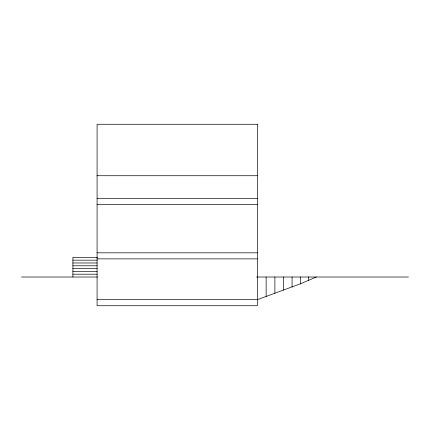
<?xml version="1.0" encoding="UTF-8"?>
<svg xmlns="http://www.w3.org/2000/svg" width="430" height="430" viewBox="0 0 430 430"><rect width="100%" height="100%" fill="white"/><g stroke="black" fill="none" stroke-linecap="round" stroke-linejoin="round"><path stroke-width="0.64" d="M97.083 299.688L257.328 299.688L300.398 283.816L316.308 277.011M97.083 175.725L257.328 175.725M97.083 198.402L257.328 198.402M97.083 204.449L257.328 204.449M97.083 252.824L257.328 252.824M97.535 257.36L72.901 257.36L72.901 277.011M97.083 258.871L257.328 258.871M72.901 260.166L97.089 260.166M72.901 262.972L97.089 262.972M72.901 265.783L97.089 265.783M72.901 268.589L97.089 268.589M72.901 271.394L97.089 271.394M72.901 274.206L97.089 274.206M21.5 277.011L97.626 277.011M256.656 277.011L408.5 277.011M308.493 277.011L308.493 280.489M300.398 277.011L300.398 283.816M292.067 277.011L292.067 286.987M283.553 277.011L283.553 290.164M274.888 277.011L274.888 293.335M266.132 277.011L266.132 296.512M257.328 124.265L97.089 124.265L97.083 305.735L257.328 305.735L257.328 124.265"/></g></svg>
